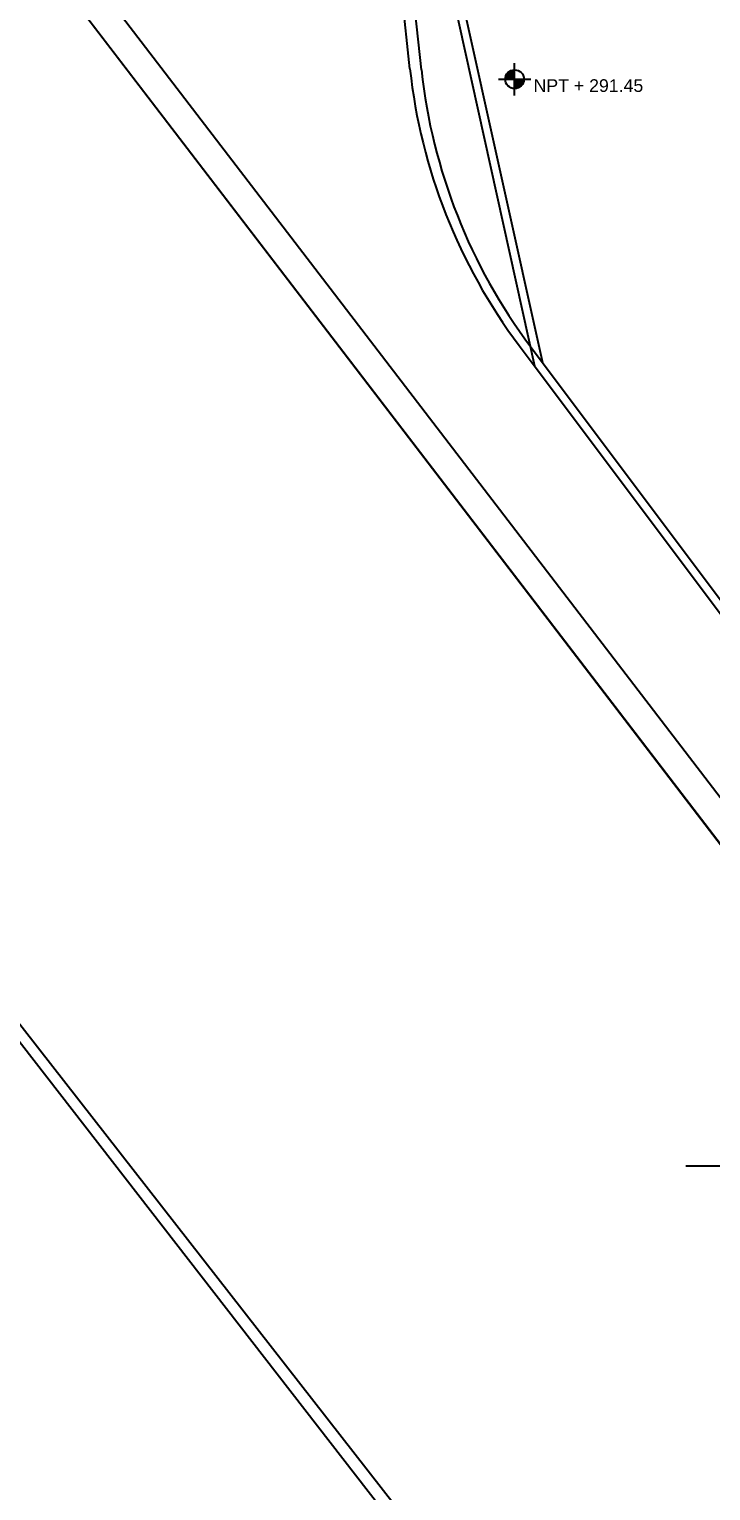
# Model space of a CAD drawing. Header units: millimetres. Extents: x 793 to 3159, y 750 to 2095.
# Drawn here: x 1161.65 to 1173.75, y 970.1 to 996.08 of the extents above; entities that cross this region are included whole.
import ezdxf

# ---------------------------------------------------------------- set-up
doc = ezdxf.new("R2010")
doc.units = ezdxf.units.MM
doc.linetypes.add('CONTINUA', pattern=[0])
for name, color, linetype in [('A-BANQUETA', 8, 'Continuous'), ('A-NIVEL', 4, 'Continuous'), ('A-TEXTO', 2, 'Continuous'), ('barda existente', 240, 'Continuous'), ('GUARNICIONES', 8, 'Continuous'), ('limite de carretera', 9, 'Continuous'), ('LINEAS DE PAVIEMENTOS', 9, 'Continuous'), ('poligono real existente', 210, 'Continuous'), ('RETUTM01', 8, 'Continuous')]:
    doc.layers.add(name, color=color, linetype=linetype)
doc.styles.add('kobalt', font='arial.ttf', dxfattribs={"height": 0.15})
doc.styles.get("Standard").update_dxf_attribs({"font": 'arial.ttf'})
doc.linetypes.add('RAYACONTDIAG', pattern='A,0.8,["/",Standard,S=0.08,R=0,X=0.025,Y=-0.04],0', length=0.8)

# ---------------------------------------------------------------- blocks, each defined once
blk = doc.blocks.new('A$C6A1540C3')
at = {"layer": 'RETUTM01', "color": 8, "linetype": 'Continuous'}
for p, q in [((3.75, 7.5), (3.75, 0)), ((0, 3.75), (7.5, 3.75))]:
    blk.add_line(p, q, dxfattribs=at)
blk = doc.blocks.new('NIVEL')
for p, q in [((0, -0.255), (0, 0.255)), ((-0.255, 0), (0.255, 0)), ((-0.148, 0), (0, 0.148)), ((-0.148, 0.01), (-0.01, 0.148)), ((-0.147, 0.02), (-0.02, 0.147)), ((-0.145, 0.032), (-0.032, 0.145)), ((-0.142, 0.045), (-0.045, 0.142)), ((-0.139, 0), (0, 0.139)), ((-0.136, 0.06), (-0.06, 0.136)), ((-0.129, 0), (0, 0.129)), ((-0.125, 0.08), (-0.08, 0.125)), ((-0.12, 0), (0, 0.12)), ((-0.111, 0), (0, 0.111)), ((-0.101, 0), (0, 0.101)), ((-0.092, 0), (0, 0.092)), ((-0.082, 0), (0, 0.082)), ((-0.073, 0), (0, 0.073)), ((-0.063, 0), (0, 0.063)), ((-0.054, 0), (0, 0.054)), ((-0.044, 0), (0, 0.044)), ((-0.035, 0), (0, 0.035)), ((-0.025, 0), (0, 0.025)), ((-0.016, 0), (0, 0.016)), ((-0.006, 0), (0, 0.006)), ((0, -0.003), (0.003, 0)), ((0, -0.012), (0.012, 0)), ((0, -0.022), (0.022, 0)), ((0, -0.031), (0.031, 0)), ((0, -0.041), (0.041, 0)), ((0, -0.05), (0.05, 0)), ((0, -0.06), (0.06, 0)), ((0, -0.069), (0.069, 0)), ((0, -0.079), (0.079, 0)), ((0, -0.088), (0.088, 0)), ((0, -0.098), (0.098, 0)), ((0, -0.107), (0.107, 0)), ((0, -0.117), (0.117, 0)), ((0, -0.126), (0.126, 0)), ((0, -0.135), (0.135, 0)), ((0, -0.145), (0.145, 0)), ((0.006, -0.148), (0.148, -0.006)), ((0.016, -0.148), (0.148, -0.016)), ((0.027, -0.146), (0.146, -0.027)), ((0.04, -0.143), (0.143, -0.04)), ((0.054, -0.138), (0.138, -0.054)), ((0.072, -0.13), (0.13, -0.072))]:
    blk.add_line(p, q)
blk.add_circle((0, 0), 0.148)

msp = doc.modelspace()

# ---------------------------------------------------------------- linework, layer by layer
at = {"layer": 'A-BANQUETA', "linetype": 'CONTINUA', "ltscale": 0.5}
for p, q in [((1195.90382, 953.69005, 291.27303), (1150.95891, 1012.42107, 289.64)), ((1195.53621, 953.34773, 293.251), (1150.59026, 1012.07951, 289.63997)), ((1168.40886, 995.37819, -292.89587), (1167.78372, 1001.13831, -292.89587)), ((1168.61236, 995.35671, -292.89587), (1167.98255, 1001.15989, -292.89587)), ((1170.34681, 990.46203, -292.89587), (1179.48879, 978.25717, -292.89587)), ((1170.55022, 990.44068, -292.89587), (1179.57698, 978.38924, -292.89587))]:
    msp.add_line(p, q, dxfattribs=at)
for centre, end in [((1178.35048, 996.45713, -292.89587), 216.834824), ((1178.55399, 996.43566, -292.89587), 216.833935)]:
    msp.add_arc(centre, 10, 186.193966, end, dxfattribs=at)
at = {"layer": 'barda existente', "linetype": 'Continuous', "ltscale": 10}
for p, q in [((1195.78847, 953.84268, 289.64), (1150.95891, 1012.42107, 289.64)), ((1195.38998, 953.54068, 291.618), (1150.56184, 1012.1172, 289.64))]:
    msp.add_line(p, q, dxfattribs=at)
at = {"layer": 'GUARNICIONES'}
for p, q in [((1167.97658, 1002.06316, 292.081), (1170.62127, 990.09562, 292.081)), ((1170.62127, 990.09562, 292.081), (1179.40313, 978.37049, 292.081))]:
    msp.add_line(p, q, dxfattribs=at)
at = {"layer": 'limite de carretera'}
msp.add_line((1173.22954, 962.91181, 291.683), (1156.09183, 985.02204, 292.079), dxfattribs=at)
at = {"layer": 'limite de carretera', "extrusion": (-6.10067e-05, -9.6615e-06, 1)}
msp.add_line((1173.48353, 962.98664, 291.68376), (1156.28397, 985.0488, 292.07893), dxfattribs=at)
msp.add_line((1173.48353, 962.98664, 291.68376), (1156.28397, 985.0488, 292.07893), dxfattribs=at)
at = {"layer": 'LINEAS DE PAVIEMENTOS'}
for p, q in [((1168.09413, 1002.22636, 292.081), (1170.76075, 990.15961, 292.081)), ((1170.76075, 990.15961, 292.081), (1179.52319, 978.46041, 292.081))]:
    msp.add_line(p, q, dxfattribs=at)
at = {"layer": 'poligono real existente', "linetype": 'RAYACONTDIAG', "elevation": 293.251}
msp.add_lwpolyline([(1055.37166, 1138.42562), (1109.5674, 1067.16951), (1112.36524, 1063.41754), (1148.03728, 1015.48678), (1150.55876, 1012.12127), (1195.38998, 953.54068), (1226.62171, 912.33106), (1239.42446, 895.99844), (1246.50946, 888.50967), (1253.87555, 881.25301), (1286.05184, 855.41673), (1294.59981, 849.47316), (1303.20501, 843.77574), (1311.87785, 838.04777), (1320.8075, 832.74745), (1329.87651, 827.81192), (1332.03838, 826.86341), (1343.18162, 821.07729)], dxfattribs=at)

# ---------------------------------------------------------------- block references
at = {"layer": 'A-NIVEL', "linetype": 'CONTINUA', "xscale": 1.125, "yscale": 1.125, "zscale": 1.125}
msp.add_blockref('NIVEL', (1170.26795, 995.19257, -292.89587), dxfattribs=at)
at = {"layer": 'poligono real existente'}
msp.add_blockref('A$C6A1540C3', (1173.30715, 972.1269), dxfattribs=at)

# ---------------------------------------------------------------- texts
at = {"layer": 'A-TEXTO', "insert": (1170.60484, 995.19209, -292.89587), "char_height": 0.225, "attachment_point": 1, "style": 'kobalt'}
msp.add_mtext_dynamic_manual_height_columns('NPT + 291.45', width=62.3352715, gutter_width=1.5, heights=[0], dxfattribs=at)

doc.saveas('drawing.dxf')
